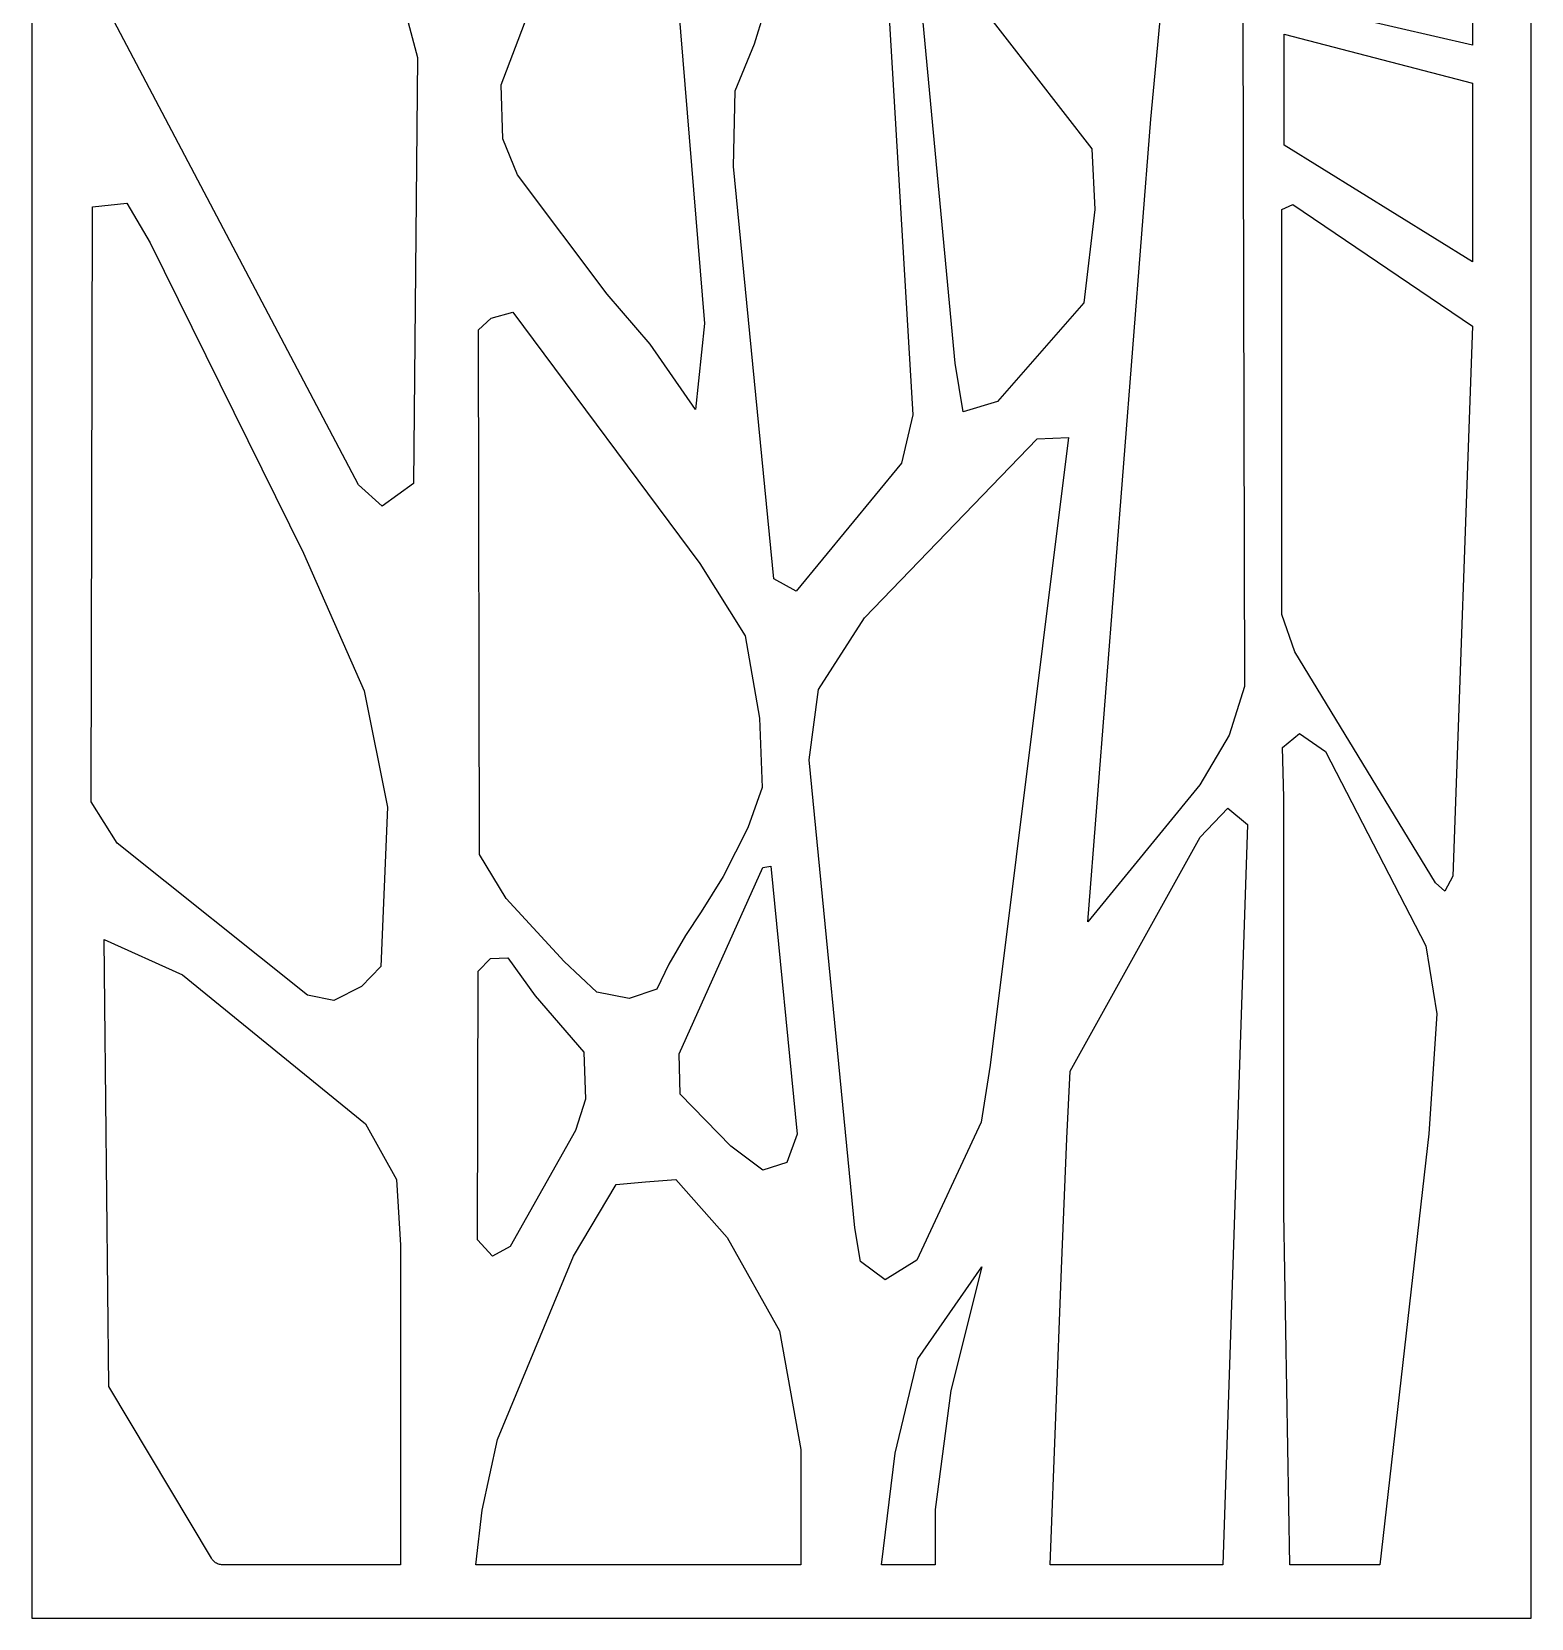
# Model space of a CAD drawing. Header units: centimetres. Extents: x -22 to -17.3, y -1.8 to 9.
# Drawn here: x -21.968 to -17.274, y -1.831 to 3.135 of the extents above; entities that cross this region are included whole.
import ezdxf

# ---------------------------------------------------------------- set-up
doc = ezdxf.new("R2010")
doc.units = ezdxf.units.CM
doc.header["$MEASUREMENT"] = 0
doc.layers.add('layer 1', color=7, linetype='Continuous')

msp = doc.modelspace()

# ---------------------------------------------------------------- linework, layer by layer
at = {"layer": 'layer 1', "color": 250}
for points, knots in [([(-21.96805, 9.00069), (-21.96805, 9.00069), (-17.27431, 9.00069), (-17.27431, 9.00069), (-17.27431, 9.00069), (-17.27431, 9.00069), (-17.27431, -1.831), (-17.27431, -1.831), (-17.27431, -1.831), (-17.27431, -1.831), (-21.96805, -1.831), (-21.96805, -1.831), (-21.96805, -1.831), (-21.96805, -1.831), (-21.96805, 9.00069), (-21.96805, 9.00069)], [0, 0, 0, 0, 0.2, 0.2, 0.2, 0.2, 0.4, 0.4, 0.4, 0.4, 0.6, 0.6, 0.6, 0.6, 1, 1, 1, 1]), ([(-18.31213, 0.77741), (-18.31213, 0.77741), (-18.22009, 0.93339), (-18.22009, 0.93339), (-18.22009, 0.93339), (-18.22009, 0.93339), (-18.17152, 1.08606), (-18.17152, 1.08606), (-18.17152, 1.08606), (-18.17152, 1.08606), (-18.1837, 5.68341), (-18.1837, 5.68341), (-18.1837, 5.68341), (-18.1837, 5.68341), (-18.33089, 4.29287), (-18.33089, 4.29287), (-18.33089, 4.29287), (-18.33089, 4.29287), (-18.4646, 2.86156), (-18.4646, 2.86156), (-18.4646, 2.86156), (-18.4646, 2.86156), (-18.66239, 0.34927), (-18.66239, 0.34927), (-18.66239, 0.34927), (-18.66239, 0.34927), (-18.31213, 0.77741), (-18.31213, 0.77741)], [0, 0, 0, 0, 0.125, 0.125, 0.125, 0.125, 0.25, 0.25, 0.25, 0.25, 0.375, 0.375, 0.375, 0.375, 0.5, 0.5, 0.5, 0.5, 0.625, 0.625, 0.625, 0.625, 0.75, 0.75, 0.75, 0.75, 1, 1, 1, 1]), ([(-18.04725, 3.22886), (-18.04725, 3.22886), (-17.45782, 3.09343), (-17.45782, 3.09343), (-17.45782, 3.09343), (-17.45782, 3.09343), (-17.45782, 3.65549), (-17.45782, 3.65549), (-17.45782, 3.65549), (-17.45782, 3.65549), (-18.00436, 4.44282), (-18.00436, 4.44282), (-18.00436, 4.44282), (-18.00436, 4.44282), (-18.04123, 4.45099), (-18.04123, 4.45099), (-18.04123, 4.45099), (-18.04123, 4.45099), (-18.06447, 4.42226), (-18.06447, 4.42226), (-18.06447, 4.42226), (-18.06447, 4.42226), (-18.04725, 3.22886), (-18.04725, 3.22886)], [0, 0, 0, 0, 0.1428571, 0.1428571, 0.1428571, 0.1428571, 0.2857143, 0.2857143, 0.2857143, 0.2857143, 0.4285714, 0.4285714, 0.4285714, 0.4285714, 0.5714286, 0.5714286, 0.5714286, 0.5714286, 0.7142857, 0.7142857, 0.7142857, 0.7142857, 1, 1, 1, 1]), ([(-19.88997, 1.95274), (-19.88997, 1.95274), (-19.86207, 2.22173), (-19.86207, 2.22173), (-19.86207, 2.22173), (-19.86207, 2.22173), (-20.01263, 4.04909), (-20.01263, 4.04909), (-20.01263, 4.04909), (-20.01263, 4.04909), (-20.05372, 4.07766), (-20.05372, 4.07766), (-20.05372, 4.07766), (-20.05372, 4.07766), (-20.08844, 4.0476), (-20.08844, 4.0476), (-20.08844, 4.0476), (-20.08844, 4.0476), (-20.49839, 2.9693), (-20.49839, 2.9693), (-20.49839, 2.9693), (-20.49839, 2.9693), (-20.49305, 2.79981), (-20.49305, 2.79981), (-20.49305, 2.79981), (-20.49305, 2.79981), (-20.44732, 2.68753), (-20.44732, 2.68753), (-20.44732, 2.68753), (-20.44732, 2.68753), (-20.16723, 2.31386), (-20.16723, 2.31386), (-20.16723, 2.31386), (-20.16723, 2.31386), (-20.03239, 2.15725), (-20.03239, 2.15725), (-20.03239, 2.15725), (-20.03239, 2.15725), (-19.88997, 1.95274), (-19.88997, 1.95274)], [0, 0, 0, 0, 0.0909091, 0.0909091, 0.0909091, 0.0909091, 0.1818182, 0.1818182, 0.1818182, 0.1818182, 0.2727273, 0.2727273, 0.2727273, 0.2727273, 0.3636364, 0.3636364, 0.3636364, 0.3636364, 0.4545455, 0.4545455, 0.4545455, 0.4545455, 0.5454545, 0.5454545, 0.5454545, 0.5454545, 0.6363636, 0.6363636, 0.6363636, 0.6363636, 0.7272727, 0.7272727, 0.7272727, 0.7272727, 0.8181818, 0.8181818, 0.8181818, 0.8181818, 1, 1, 1, 1]), ([(-20.94492, 1.71707), (-20.94492, 1.71707), (-20.8713, 1.65038), (-20.8713, 1.65038), (-20.8713, 1.65038), (-20.8713, 1.65038), (-20.77295, 1.72131), (-20.77295, 1.72131), (-20.77295, 1.72131), (-20.77295, 1.72131), (-20.76056, 3.05494), (-20.76056, 3.05494), (-20.76056, 3.05494), (-20.76056, 3.05494), (-20.81523, 3.25897), (-20.81523, 3.25897), (-20.81523, 3.25897), (-20.81523, 3.25897), (-20.92115, 3.50737), (-20.92115, 3.50737), (-20.92115, 3.50737), (-20.92115, 3.50737), (-21.14666, 3.81341), (-21.14666, 3.81341), (-21.14666, 3.81341), (-21.14666, 3.81341), (-21.25941, 3.88437), (-21.25941, 3.88437), (-21.25941, 3.88437), (-21.25941, 3.88437), (-21.35166, 3.87551), (-21.35166, 3.87551), (-21.35166, 3.87551), (-21.35166, 3.87551), (-21.49519, 3.68921), (-21.49519, 3.68921), (-21.49519, 3.68921), (-21.49519, 3.68921), (-21.68311, 3.44527), (-21.68311, 3.44527), (-21.68311, 3.44527), (-21.68311, 3.44527), (-21.73444, 3.33372), (-21.73444, 3.33372), (-21.73444, 3.33372), (-21.73444, 3.33372), (-21.72078, 3.18734), (-21.72078, 3.18734), (-21.72078, 3.18734), (-21.72078, 3.18734), (-20.94492, 1.71707), (-20.94492, 1.71707)], [0, 0, 0, 0, 0.0714286, 0.0714286, 0.0714286, 0.0714286, 0.1428571, 0.1428571, 0.1428571, 0.1428571, 0.2142857, 0.2142857, 0.2142857, 0.2142857, 0.2857143, 0.2857143, 0.2857143, 0.2857143, 0.3571429, 0.3571429, 0.3571429, 0.3571429, 0.4285714, 0.4285714, 0.4285714, 0.4285714, 0.5, 0.5, 0.5, 0.5, 0.5714286, 0.5714286, 0.5714286, 0.5714286, 0.6428571, 0.6428571, 0.6428571, 0.6428571, 0.7142857, 0.7142857, 0.7142857, 0.7142857, 0.7857143, 0.7857143, 0.7857143, 0.7857143, 0.8571429, 0.8571429, 0.8571429, 0.8571429, 1, 1, 1, 1]), ([(-19.64566, 1.42295), (-19.64566, 1.42295), (-19.57477, 1.3835), (-19.57477, 1.3835), (-19.57477, 1.3835), (-19.57477, 1.3835), (-19.24565, 1.78446), (-19.24565, 1.78446), (-19.24565, 1.78446), (-19.24565, 1.78446), (-19.2102, 1.93563), (-19.2102, 1.93563), (-19.2102, 1.93563), (-19.2102, 1.93563), (-19.30134, 3.46057), (-19.30134, 3.46057), (-19.30134, 3.46057), (-19.30134, 3.46057), (-19.37433, 3.61182), (-19.37433, 3.61182), (-19.37433, 3.61182), (-19.37433, 3.61182), (-19.44134, 3.66905), (-19.44134, 3.66905), (-19.44134, 3.66905), (-19.44134, 3.66905), (-19.51363, 3.64845), (-19.51363, 3.64845), (-19.51363, 3.64845), (-19.51363, 3.64845), (-19.55419, 3.58893), (-19.55419, 3.58893), (-19.55419, 3.58893), (-19.55419, 3.58893), (-19.7053, 3.09678), (-19.7053, 3.09678), (-19.7053, 3.09678), (-19.7053, 3.09678), (-19.7658, 2.95051), (-19.7658, 2.95051), (-19.7658, 2.95051), (-19.7658, 2.95051), (-19.77143, 2.71304), (-19.77143, 2.71304), (-19.77143, 2.71304), (-19.77143, 2.71304), (-19.64566, 1.42295), (-19.64566, 1.42295)], [0, 0, 0, 0, 0.0769231, 0.0769231, 0.0769231, 0.0769231, 0.1538462, 0.1538462, 0.1538462, 0.1538462, 0.2307692, 0.2307692, 0.2307692, 0.2307692, 0.3076923, 0.3076923, 0.3076923, 0.3076923, 0.3846154, 0.3846154, 0.3846154, 0.3846154, 0.4615385, 0.4615385, 0.4615385, 0.4615385, 0.5384615, 0.5384615, 0.5384615, 0.5384615, 0.6153846, 0.6153846, 0.6153846, 0.6153846, 0.6923077, 0.6923077, 0.6923077, 0.6923077, 0.7692308, 0.7692308, 0.7692308, 0.7692308, 0.8461538, 0.8461538, 0.8461538, 0.8461538, 1, 1, 1, 1]), ([(-19.05256, 1.94492), (-19.05256, 1.94492), (-18.9447, 1.97787), (-18.9447, 1.97787), (-18.9447, 1.97787), (-18.9447, 1.97787), (-18.67501, 2.28675), (-18.67501, 2.28675), (-18.67501, 2.28675), (-18.67501, 2.28675), (-18.64012, 2.57916), (-18.64012, 2.57916), (-18.64012, 2.57916), (-18.64012, 2.57916), (-18.64962, 2.76862), (-18.64962, 2.76862), (-18.64962, 2.76862), (-18.64962, 2.76862), (-19.10332, 3.35344), (-19.10332, 3.35344), (-19.10332, 3.35344), (-19.10332, 3.35344), (-19.19538, 3.35437), (-19.19538, 3.35437), (-19.19538, 3.35437), (-19.19538, 3.35437), (-19.07794, 2.09731), (-19.07794, 2.09731), (-19.07794, 2.09731), (-19.07794, 2.09731), (-19.05256, 1.94492), (-19.05256, 1.94492)], [0, 0, 0, 0, 0.1111111, 0.1111111, 0.1111111, 0.1111111, 0.2222222, 0.2222222, 0.2222222, 0.2222222, 0.3333333, 0.3333333, 0.3333333, 0.3333333, 0.4444444, 0.4444444, 0.4444444, 0.4444444, 0.5555556, 0.5555556, 0.5555556, 0.5555556, 0.6666667, 0.6666667, 0.6666667, 0.6666667, 0.7777778, 0.7777778, 0.7777778, 0.7777778, 1, 1, 1, 1]), ([(-17.45782, 2.41536), (-17.45782, 2.41536), (-17.45782, 2.97367), (-17.45782, 2.97367), (-17.45782, 2.97367), (-17.45782, 2.97367), (-18.04733, 3.12786), (-18.04733, 3.12786), (-18.04733, 3.12786), (-18.04733, 3.12786), (-18.04733, 2.77959), (-18.04733, 2.77959), (-18.04733, 2.77959), (-18.04733, 2.77959), (-17.45782, 2.41536), (-17.45782, 2.41536)], [0, 0, 0, 0, 0.2, 0.2, 0.2, 0.2, 0.4, 0.4, 0.4, 0.4, 0.6, 0.6, 0.6, 0.6, 1, 1, 1, 1]), ([(-21.10449, 0.119), (-21.10449, 0.119), (-21.02246, 0.1022), (-21.02246, 0.1022), (-21.02246, 0.1022), (-21.02246, 0.1022), (-20.93614, 0.14702), (-20.93614, 0.14702), (-20.93614, 0.14702), (-20.93614, 0.14702), (-20.8757, 0.20866), (-20.8757, 0.20866), (-20.8757, 0.20866), (-20.8757, 0.20866), (-20.85412, 0.70736), (-20.85412, 0.70736), (-20.85412, 0.70736), (-20.85412, 0.70736), (-20.92751, 1.07158), (-20.92751, 1.07158), (-20.92751, 1.07158), (-20.92751, 1.07158), (-21.11743, 1.50303), (-21.11743, 1.50303), (-21.11743, 1.50303), (-21.11743, 1.50303), (-21.59684, 2.47477), (-21.59684, 2.47477), (-21.59684, 2.47477), (-21.59684, 2.47477), (-21.67022, 2.59804), (-21.67022, 2.59804), (-21.67022, 2.59804), (-21.67022, 2.59804), (-21.77813, 2.58683), (-21.77813, 2.58683), (-21.77813, 2.58683), (-21.77813, 2.58683), (-21.78219, 0.72417), (-21.78219, 0.72417), (-21.78219, 0.72417), (-21.78219, 0.72417), (-21.70016, 0.59529), (-21.70016, 0.59529), (-21.70016, 0.59529), (-21.70016, 0.59529), (-21.10449, 0.119), (-21.10449, 0.119)], [0, 0, 0, 0, 0.0769231, 0.0769231, 0.0769231, 0.0769231, 0.1538462, 0.1538462, 0.1538462, 0.1538462, 0.2307692, 0.2307692, 0.2307692, 0.2307692, 0.3076923, 0.3076923, 0.3076923, 0.3076923, 0.3846154, 0.3846154, 0.3846154, 0.3846154, 0.4615385, 0.4615385, 0.4615385, 0.4615385, 0.5384615, 0.5384615, 0.5384615, 0.5384615, 0.6153846, 0.6153846, 0.6153846, 0.6153846, 0.6923077, 0.6923077, 0.6923077, 0.6923077, 0.7692308, 0.7692308, 0.7692308, 0.7692308, 0.8461538, 0.8461538, 0.8461538, 0.8461538, 1, 1, 1, 1]), ([(-17.57373, 0.47084), (-17.57373, 0.47084), (-17.545, 0.44486), (-17.545, 0.44486), (-17.545, 0.44486), (-17.545, 0.44486), (-17.51961, 0.49193), (-17.51961, 0.49193), (-17.51961, 0.49193), (-17.51961, 0.49193), (-17.45782, 2.21313), (-17.45782, 2.21313), (-17.45782, 2.21313), (-17.45782, 2.21313), (-18.02086, 2.59468), (-18.02086, 2.59468), (-18.02086, 2.59468), (-18.02086, 2.59468), (-18.05497, 2.57838), (-18.05497, 2.57838), (-18.05497, 2.57838), (-18.05497, 2.57838), (-18.055, 1.31141), (-18.055, 1.31141), (-18.055, 1.31141), (-18.055, 1.31141), (-18.01417, 1.19403), (-18.01417, 1.19403), (-18.01417, 1.19403), (-18.01417, 1.19403), (-17.57373, 0.47084), (-17.57373, 0.47084)], [0, 0, 0, 0, 0.1111111, 0.1111111, 0.1111111, 0.1111111, 0.2222222, 0.2222222, 0.2222222, 0.2222222, 0.3333333, 0.3333333, 0.3333333, 0.3333333, 0.4444444, 0.4444444, 0.4444444, 0.4444444, 0.5555556, 0.5555556, 0.5555556, 0.5555556, 0.6666667, 0.6666667, 0.6666667, 0.6666667, 0.7777778, 0.7777778, 0.7777778, 0.7777778, 1, 1, 1, 1]), ([(-20.09845, 0.10942), (-20.09845, 0.10942), (-20.01109, 0.13852), (-20.01109, 0.13852), (-20.01109, 0.13852), (-20.01109, 0.13852), (-19.97412, 0.21687), (-19.97412, 0.21687), (-19.97412, 0.21687), (-19.97412, 0.21687), (-19.92138, 0.30639), (-19.92138, 0.30639), (-19.92138, 0.30639), (-19.92138, 0.30639), (-19.87271, 0.38009), (-19.87271, 0.38009), (-19.87271, 0.38009), (-19.87271, 0.38009), (-19.80376, 0.49067), (-19.80376, 0.49067), (-19.80376, 0.49067), (-19.80376, 0.49067), (-19.7267, 0.64337), (-19.7267, 0.64337), (-19.7267, 0.64337), (-19.7267, 0.64337), (-19.68208, 0.76974), (-19.68208, 0.76974), (-19.68208, 0.76974), (-19.68208, 0.76974), (-19.69019, 0.98655), (-19.69019, 0.98655), (-19.69019, 0.98655), (-19.69019, 0.98655), (-19.73481, 1.24455), (-19.73481, 1.24455), (-19.73481, 1.24455), (-19.73481, 1.24455), (-19.87677, 1.47096), (-19.87677, 1.47096), (-19.87677, 1.47096), (-19.87677, 1.47096), (-20.46217, 2.25724), (-20.46217, 2.25724), (-20.46217, 2.25724), (-20.46217, 2.25724), (-20.53038, 2.23871), (-20.53038, 2.23871), (-20.53038, 2.23871), (-20.53038, 2.23871), (-20.56993, 2.20217), (-20.56993, 2.20217), (-20.56993, 2.20217), (-20.56993, 2.20217), (-20.56677, 0.55961), (-20.56677, 0.55961), (-20.56677, 0.55961), (-20.56677, 0.55961), (-20.48323, 0.42161), (-20.48323, 0.42161), (-20.48323, 0.42161), (-20.48323, 0.42161), (-20.30097, 0.22443), (-20.30097, 0.22443), (-20.30097, 0.22443), (-20.30097, 0.22443), (-20.19971, 0.12914), (-20.19971, 0.12914), (-20.19971, 0.12914), (-20.19971, 0.12914), (-20.09845, 0.10942), (-20.09845, 0.10942)], [0, 0, 0, 0, 0.0526316, 0.0526316, 0.0526316, 0.0526316, 0.1052632, 0.1052632, 0.1052632, 0.1052632, 0.1578947, 0.1578947, 0.1578947, 0.1578947, 0.2105263, 0.2105263, 0.2105263, 0.2105263, 0.2631579, 0.2631579, 0.2631579, 0.2631579, 0.3157895, 0.3157895, 0.3157895, 0.3157895, 0.3684211, 0.3684211, 0.3684211, 0.3684211, 0.4210526, 0.4210526, 0.4210526, 0.4210526, 0.4736842, 0.4736842, 0.4736842, 0.4736842, 0.5263158, 0.5263158, 0.5263158, 0.5263158, 0.5789474, 0.5789474, 0.5789474, 0.5789474, 0.6315789, 0.6315789, 0.6315789, 0.6315789, 0.6842105, 0.6842105, 0.6842105, 0.6842105, 0.7368421, 0.7368421, 0.7368421, 0.7368421, 0.7894737, 0.7894737, 0.7894737, 0.7894737, 0.8421053, 0.8421053, 0.8421053, 0.8421053, 0.8947368, 0.8947368, 0.8947368, 0.8947368, 1, 1, 1, 1]), ([(-19.37411, -0.71465), (-19.37411, -0.71465), (-19.29628, -0.77165), (-19.29628, -0.77165), (-19.29628, -0.77165), (-19.29628, -0.77165), (-19.19723, -0.70971), (-19.19723, -0.70971), (-19.19723, -0.70971), (-19.19723, -0.70971), (-18.99665, -0.27822), (-18.99665, -0.27822), (-18.99665, -0.27822), (-18.99665, -0.27822), (-18.96799, -0.09968), (-18.96799, -0.09968), (-18.96799, -0.09968), (-18.96799, -0.09968), (-18.72254, 1.86505), (-18.72254, 1.86505), (-18.72254, 1.86505), (-18.72254, 1.86505), (-18.82128, 1.86091), (-18.82128, 1.86091), (-18.82128, 1.86091), (-18.82128, 1.86091), (-19.3616, 1.30072), (-19.3616, 1.30072), (-19.3616, 1.30072), (-19.3616, 1.30072), (-19.50534, 1.07582), (-19.50534, 1.07582), (-19.50534, 1.07582), (-19.50534, 1.07582), (-19.53406, 0.85624), (-19.53406, 0.85624), (-19.53406, 0.85624), (-19.53406, 0.85624), (-19.39209, -0.60842), (-19.39209, -0.60842), (-19.39209, -0.60842), (-19.39209, -0.60842), (-19.37411, -0.71465), (-19.37411, -0.71465)], [0, 0, 0, 0, 0.0833333, 0.0833333, 0.0833333, 0.0833333, 0.1666667, 0.1666667, 0.1666667, 0.1666667, 0.25, 0.25, 0.25, 0.25, 0.3333333, 0.3333333, 0.3333333, 0.3333333, 0.4166667, 0.4166667, 0.4166667, 0.4166667, 0.5, 0.5, 0.5, 0.5, 0.5833333, 0.5833333, 0.5833333, 0.5833333, 0.6666667, 0.6666667, 0.6666667, 0.6666667, 0.75, 0.75, 0.75, 0.75, 0.8333333, 0.8333333, 0.8333333, 0.8333333, 1, 1, 1, 1]), ([(-18.02976, -1.66333), (-18.02976, -1.66333), (-17.74878, -1.66333), (-17.74878, -1.66333), (-17.74878, -1.66333), (-17.74878, -1.66333), (-17.59445, -0.31493), (-17.59445, -0.31493), (-17.59445, -0.31493), (-17.59445, -0.31493), (-17.57032, 0.06107), (-17.57032, 0.06107), (-17.57032, 0.06107), (-17.57032, 0.06107), (-17.60411, 0.27414), (-17.60411, 0.27414), (-17.60411, 0.27414), (-17.60411, 0.27414), (-17.9179, 0.88202), (-17.9179, 0.88202), (-17.9179, 0.88202), (-17.9179, 0.88202), (-17.99998, 0.93843), (-17.99998, 0.93843), (-17.99998, 0.93843), (-17.99998, 0.93843), (-18.05308, 0.89456), (-18.05308, 0.89456), (-18.05308, 0.89456), (-18.05308, 0.89456), (-18.04835, 0.73789), (-18.04835, 0.73789), (-18.04835, 0.73789), (-18.04835, 0.73789), (-18.04835, 0.15868), (-18.04835, 0.15868), (-18.04835, 0.15868), (-18.04835, 0.15868), (-18.04835, -0.56199), (-18.04835, -0.56199), (-18.04835, -0.56199), (-18.04835, -0.56199), (-18.02976, -1.66333), (-18.02976, -1.66333)], [0, 0, 0, 0, 0.0833333, 0.0833333, 0.0833333, 0.0833333, 0.1666667, 0.1666667, 0.1666667, 0.1666667, 0.25, 0.25, 0.25, 0.25, 0.3333333, 0.3333333, 0.3333333, 0.3333333, 0.4166667, 0.4166667, 0.4166667, 0.4166667, 0.5, 0.5, 0.5, 0.5, 0.5833333, 0.5833333, 0.5833333, 0.5833333, 0.6666667, 0.6666667, 0.6666667, 0.6666667, 0.75, 0.75, 0.75, 0.75, 0.8333333, 0.8333333, 0.8333333, 0.8333333, 1, 1, 1, 1]), ([(-18.7806, -1.66333), (-18.7806, -1.66333), (-18.24005, -1.66333), (-18.24005, -1.66333), (-18.24005, -1.66333), (-18.24005, -1.66333), (-18.16305, 0.65321), (-18.16305, 0.65321), (-18.16305, 0.65321), (-18.16305, 0.65321), (-18.22392, 0.7051), (-18.22392, 0.7051), (-18.22392, 0.7051), (-18.22392, 0.7051), (-18.31065, 0.61362), (-18.31065, 0.61362), (-18.31065, 0.61362), (-18.31065, 0.61362), (-18.7172, -0.1182), (-18.7172, -0.1182), (-18.7172, -0.1182), (-18.7172, -0.1182), (-18.72804, -0.3293), (-18.72804, -0.3293), (-18.72804, -0.3293), (-18.72804, -0.3293), (-18.74431, -0.73744), (-18.74431, -0.73744), (-18.74431, -0.73744), (-18.74431, -0.73744), (-18.7806, -1.66333), (-18.7806, -1.66333)], [0, 0, 0, 0, 0.1111111, 0.1111111, 0.1111111, 0.1111111, 0.2222222, 0.2222222, 0.2222222, 0.2222222, 0.3333333, 0.3333333, 0.3333333, 0.3333333, 0.4444444, 0.4444444, 0.4444444, 0.4444444, 0.5555556, 0.5555556, 0.5555556, 0.5555556, 0.6666667, 0.6666667, 0.6666667, 0.6666667, 0.7777778, 0.7777778, 0.7777778, 0.7777778, 1, 1, 1, 1]), ([(-19.67941, -0.42807), (-19.67941, -0.42807), (-19.604, -0.40476), (-19.604, -0.40476), (-19.604, -0.40476), (-19.604, -0.40476), (-19.57169, -0.31619), (-19.57169, -0.31619), (-19.57169, -0.31619), (-19.57169, -0.31619), (-19.65427, 0.52285), (-19.65427, 0.52285), (-19.65427, 0.52285), (-19.65427, 0.52285), (-19.67995, 0.51866), (-19.67995, 0.51866), (-19.67995, 0.51866), (-19.67995, 0.51866), (-19.94155, -0.06448), (-19.94155, -0.06448), (-19.94155, -0.06448), (-19.94155, -0.06448), (-19.93795, -0.19033), (-19.93795, -0.19033), (-19.93795, -0.19033), (-19.93795, -0.19033), (-19.77995, -0.35348), (-19.77995, -0.35348), (-19.77995, -0.35348), (-19.77995, -0.35348), (-19.67941, -0.42807), (-19.67941, -0.42807)], [0, 0, 0, 0, 0.1111111, 0.1111111, 0.1111111, 0.1111111, 0.2222222, 0.2222222, 0.2222222, 0.2222222, 0.3333333, 0.3333333, 0.3333333, 0.3333333, 0.4444444, 0.4444444, 0.4444444, 0.4444444, 0.5555556, 0.5555556, 0.5555556, 0.5555556, 0.6666667, 0.6666667, 0.6666667, 0.6666667, 0.7777778, 0.7777778, 0.7777778, 0.7777778, 1, 1, 1, 1]), ([(-21.40538, -1.64322), (-21.40538, -1.64322), (-21.40321, -1.64654), (-21.40321, -1.64654), (-21.40321, -1.64654), (-21.40321, -1.64654), (-21.40086, -1.6496), (-21.40086, -1.6496), (-21.40086, -1.6496), (-21.40086, -1.6496), (-21.39834, -1.65239), (-21.39834, -1.65239), (-21.39834, -1.65239), (-21.39834, -1.65239), (-21.39565, -1.65486), (-21.39565, -1.65486), (-21.39565, -1.65486), (-21.39565, -1.65486), (-21.39282, -1.65705), (-21.39282, -1.65705), (-21.39282, -1.65705), (-21.39282, -1.65705), (-21.38987, -1.65893), (-21.38987, -1.65893), (-21.38987, -1.65893), (-21.38987, -1.65893), (-21.3868, -1.66049), (-21.3868, -1.66049), (-21.3868, -1.66049), (-21.3868, -1.66049), (-21.38365, -1.66172), (-21.38365, -1.66172), (-21.38365, -1.66172), (-21.38365, -1.66172), (-21.38041, -1.6626), (-21.38041, -1.6626), (-21.38041, -1.6626), (-21.38041, -1.6626), (-21.37711, -1.66314), (-21.37711, -1.66314), (-21.37711, -1.66314), (-21.37711, -1.66314), (-21.37375, -1.66333), (-21.37375, -1.66333), (-21.37375, -1.66333), (-21.37375, -1.66333), (-20.81417, -1.66333), (-20.81417, -1.66333), (-20.81417, -1.66333), (-20.81417, -1.66333), (-20.81417, -0.66287), (-20.81417, -0.66287), (-20.81417, -0.66287), (-20.81417, -0.66287), (-20.82635, -0.45743), (-20.82635, -0.45743), (-20.82635, -0.45743), (-20.82635, -0.45743), (-20.92374, -0.28361), (-20.92374, -0.28361), (-20.92374, -0.28361), (-20.92374, -0.28361), (-21.49589, 0.18257), (-21.49589, 0.18257), (-21.49589, 0.18257), (-21.49589, 0.18257), (-21.74146, 0.29315), (-21.74146, 0.29315), (-21.74146, 0.29315), (-21.74146, 0.29315), (-21.73936, 0.08775), (-21.73936, 0.08775), (-21.73936, 0.08775), (-21.73936, 0.08775), (-21.72719, -1.10534), (-21.72719, -1.10534), (-21.72719, -1.10534), (-21.72719, -1.10534), (-21.40538, -1.64322), (-21.40538, -1.64322)], [0, 0, 0, 0, 0.047619, 0.047619, 0.047619, 0.047619, 0.0952381, 0.0952381, 0.0952381, 0.0952381, 0.1428571, 0.1428571, 0.1428571, 0.1428571, 0.1904762, 0.1904762, 0.1904762, 0.1904762, 0.2380952, 0.2380952, 0.2380952, 0.2380952, 0.2857143, 0.2857143, 0.2857143, 0.2857143, 0.3333333, 0.3333333, 0.3333333, 0.3333333, 0.3809524, 0.3809524, 0.3809524, 0.3809524, 0.4285714, 0.4285714, 0.4285714, 0.4285714, 0.4761905, 0.4761905, 0.4761905, 0.4761905, 0.5238095, 0.5238095, 0.5238095, 0.5238095, 0.5714286, 0.5714286, 0.5714286, 0.5714286, 0.6190476, 0.6190476, 0.6190476, 0.6190476, 0.6666667, 0.6666667, 0.6666667, 0.6666667, 0.7142857, 0.7142857, 0.7142857, 0.7142857, 0.7619048, 0.7619048, 0.7619048, 0.7619048, 0.8095238, 0.8095238, 0.8095238, 0.8095238, 0.8571429, 0.8571429, 0.8571429, 0.8571429, 0.9047619, 0.9047619, 0.9047619, 0.9047619, 1, 1, 1, 1]), ([(-20.52627, -0.6971), (-20.52627, -0.6971), (-20.47072, -0.66687), (-20.47072, -0.66687), (-20.47072, -0.66687), (-20.47072, -0.66687), (-20.26647, -0.30405), (-20.26647, -0.30405), (-20.26647, -0.30405), (-20.26647, -0.30405), (-20.23423, -0.20637), (-20.23423, -0.20637), (-20.23423, -0.20637), (-20.23423, -0.20637), (-20.23965, -0.05903), (-20.23965, -0.05903), (-20.23965, -0.05903), (-20.23965, -0.05903), (-20.39194, 0.11773), (-20.39194, 0.11773), (-20.39194, 0.11773), (-20.39194, 0.11773), (-20.47794, 0.23634), (-20.47794, 0.23634), (-20.47794, 0.23634), (-20.47794, 0.23634), (-20.53201, 0.2345), (-20.53201, 0.2345), (-20.53201, 0.2345), (-20.53201, 0.2345), (-20.57076, 0.19439), (-20.57076, 0.19439), (-20.57076, 0.19439), (-20.57076, 0.19439), (-20.5723, -0.64631), (-20.5723, -0.64631), (-20.5723, -0.64631), (-20.5723, -0.64631), (-20.52627, -0.6971), (-20.52627, -0.6971)], [0, 0, 0, 0, 0.0909091, 0.0909091, 0.0909091, 0.0909091, 0.1818182, 0.1818182, 0.1818182, 0.1818182, 0.2727273, 0.2727273, 0.2727273, 0.2727273, 0.3636364, 0.3636364, 0.3636364, 0.3636364, 0.4545455, 0.4545455, 0.4545455, 0.4545455, 0.5454545, 0.5454545, 0.5454545, 0.5454545, 0.6363636, 0.6363636, 0.6363636, 0.6363636, 0.7272727, 0.7272727, 0.7272727, 0.7272727, 0.8181818, 0.8181818, 0.8181818, 0.8181818, 1, 1, 1, 1]), ([(-20.57805, -1.66333), (-20.57805, -1.66333), (-19.56031, -1.66333), (-19.56031, -1.66333), (-19.56031, -1.66333), (-19.56031, -1.66333), (-19.56031, -1.30287), (-19.56031, -1.30287), (-19.56031, -1.30287), (-19.56031, -1.30287), (-19.62725, -0.93151), (-19.62725, -0.93151), (-19.62725, -0.93151), (-19.62725, -0.93151), (-19.79161, -0.63916), (-19.79161, -0.63916), (-19.79161, -0.63916), (-19.79161, -0.63916), (-19.95191, -0.45708), (-19.95191, -0.45708), (-19.95191, -0.45708), (-19.95191, -0.45708), (-20.04725, -0.46533), (-20.04725, -0.46533), (-20.04725, -0.46533), (-20.04725, -0.46533), (-20.13854, -0.47323), (-20.13854, -0.47323), (-20.13854, -0.47323), (-20.13854, -0.47323), (-20.27263, -0.69741), (-20.27263, -0.69741), (-20.27263, -0.69741), (-20.27263, -0.69741), (-20.37593, -0.94731), (-20.37593, -0.94731), (-20.37593, -0.94731), (-20.37593, -0.94731), (-20.50984, -1.27126), (-20.50984, -1.27126), (-20.50984, -1.27126), (-20.50984, -1.27126), (-20.55853, -1.49249), (-20.55853, -1.49249), (-20.55853, -1.49249), (-20.55853, -1.49249), (-20.57805, -1.66333), (-20.57805, -1.66333)], [0, 0, 0, 0, 0.0769231, 0.0769231, 0.0769231, 0.0769231, 0.1538462, 0.1538462, 0.1538462, 0.1538462, 0.2307692, 0.2307692, 0.2307692, 0.2307692, 0.3076923, 0.3076923, 0.3076923, 0.3076923, 0.3846154, 0.3846154, 0.3846154, 0.3846154, 0.4615385, 0.4615385, 0.4615385, 0.4615385, 0.5384615, 0.5384615, 0.5384615, 0.5384615, 0.6153846, 0.6153846, 0.6153846, 0.6153846, 0.6923077, 0.6923077, 0.6923077, 0.6923077, 0.7692308, 0.7692308, 0.7692308, 0.7692308, 0.8461538, 0.8461538, 0.8461538, 0.8461538, 1, 1, 1, 1]), ([(-19.30862, -1.66333), (-19.30862, -1.66333), (-19.14043, -1.66333), (-19.14043, -1.66333), (-19.14043, -1.66333), (-19.14043, -1.66333), (-19.14043, -1.49063), (-19.14043, -1.49063), (-19.14043, -1.49063), (-19.14043, -1.49063), (-19.09165, -1.11768), (-19.09165, -1.11768), (-19.09165, -1.11768), (-19.09165, -1.11768), (-18.99408, -0.73066), (-18.99408, -0.73066), (-18.99408, -0.73066), (-18.99408, -0.73066), (-19.19465, -1.01917), (-19.19465, -1.01917), (-19.19465, -1.01917), (-19.19465, -1.01917), (-19.26512, -1.31471), (-19.26512, -1.31471), (-19.26512, -1.31471), (-19.26512, -1.31471), (-19.30862, -1.66333), (-19.30862, -1.66333)], [0, 0, 0, 0, 0.125, 0.125, 0.125, 0.125, 0.25, 0.25, 0.25, 0.25, 0.375, 0.375, 0.375, 0.375, 0.5, 0.5, 0.5, 0.5, 0.625, 0.625, 0.625, 0.625, 0.75, 0.75, 0.75, 0.75, 1, 1, 1, 1])]:
    msp.add_open_spline(points, degree=3, knots=knots, dxfattribs=at)

doc.saveas('drawing.dxf')
